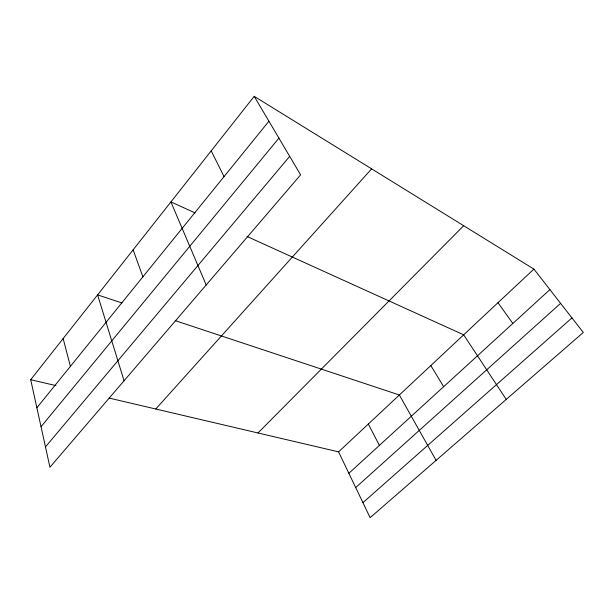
<?xml version="1.0" encoding="UTF-8"?>
<svg xmlns="http://www.w3.org/2000/svg" width="614" height="614" viewBox="0 0 614 614"><rect width="100%" height="100%" fill="white"/><g stroke="black" fill="none" stroke-linecap="round" stroke-linejoin="round"><path stroke-width="0.92" d="M254.211 96.329L300.614 174.837L49.941 467.239L30.7 379.698L254.211 96.329L533.904 269.093L583.3 332.466L370.127 517.671L338.583 451.866L109.131 398.079M36.871 407.765L268.917 121.204M41.031 426.692L278.925 138.135M45.467 446.9L289.693 156.355M155.772 409.008L371.631 168.858M257.987 432.97L463.677 225.714M338.583 451.866L533.904 269.093M348.859 473.302L549.898 289.624M355.698 487.57L560.605 303.354M362.928 502.659L571.956 317.914M30.7 379.698L55.912 385.607M121.956 302.963L97.595 294.881L124.066 380.772M175.236 320.638L399.369 394.986L436.094 460.362M195.122 212.912L170.915 201.922L206.189 284.98M247.058 236.49L463.662 334.822L506.235 399.422M497.985 302.702L512.851 323.471M430.821 365.553L443.661 386.682M368.323 424.028L379.406 445.396M211.193 150.86L224.056 176.602M133.131 249.837L142.893 276.837M63.15 338.56L70.403 366.358"/></g></svg>
